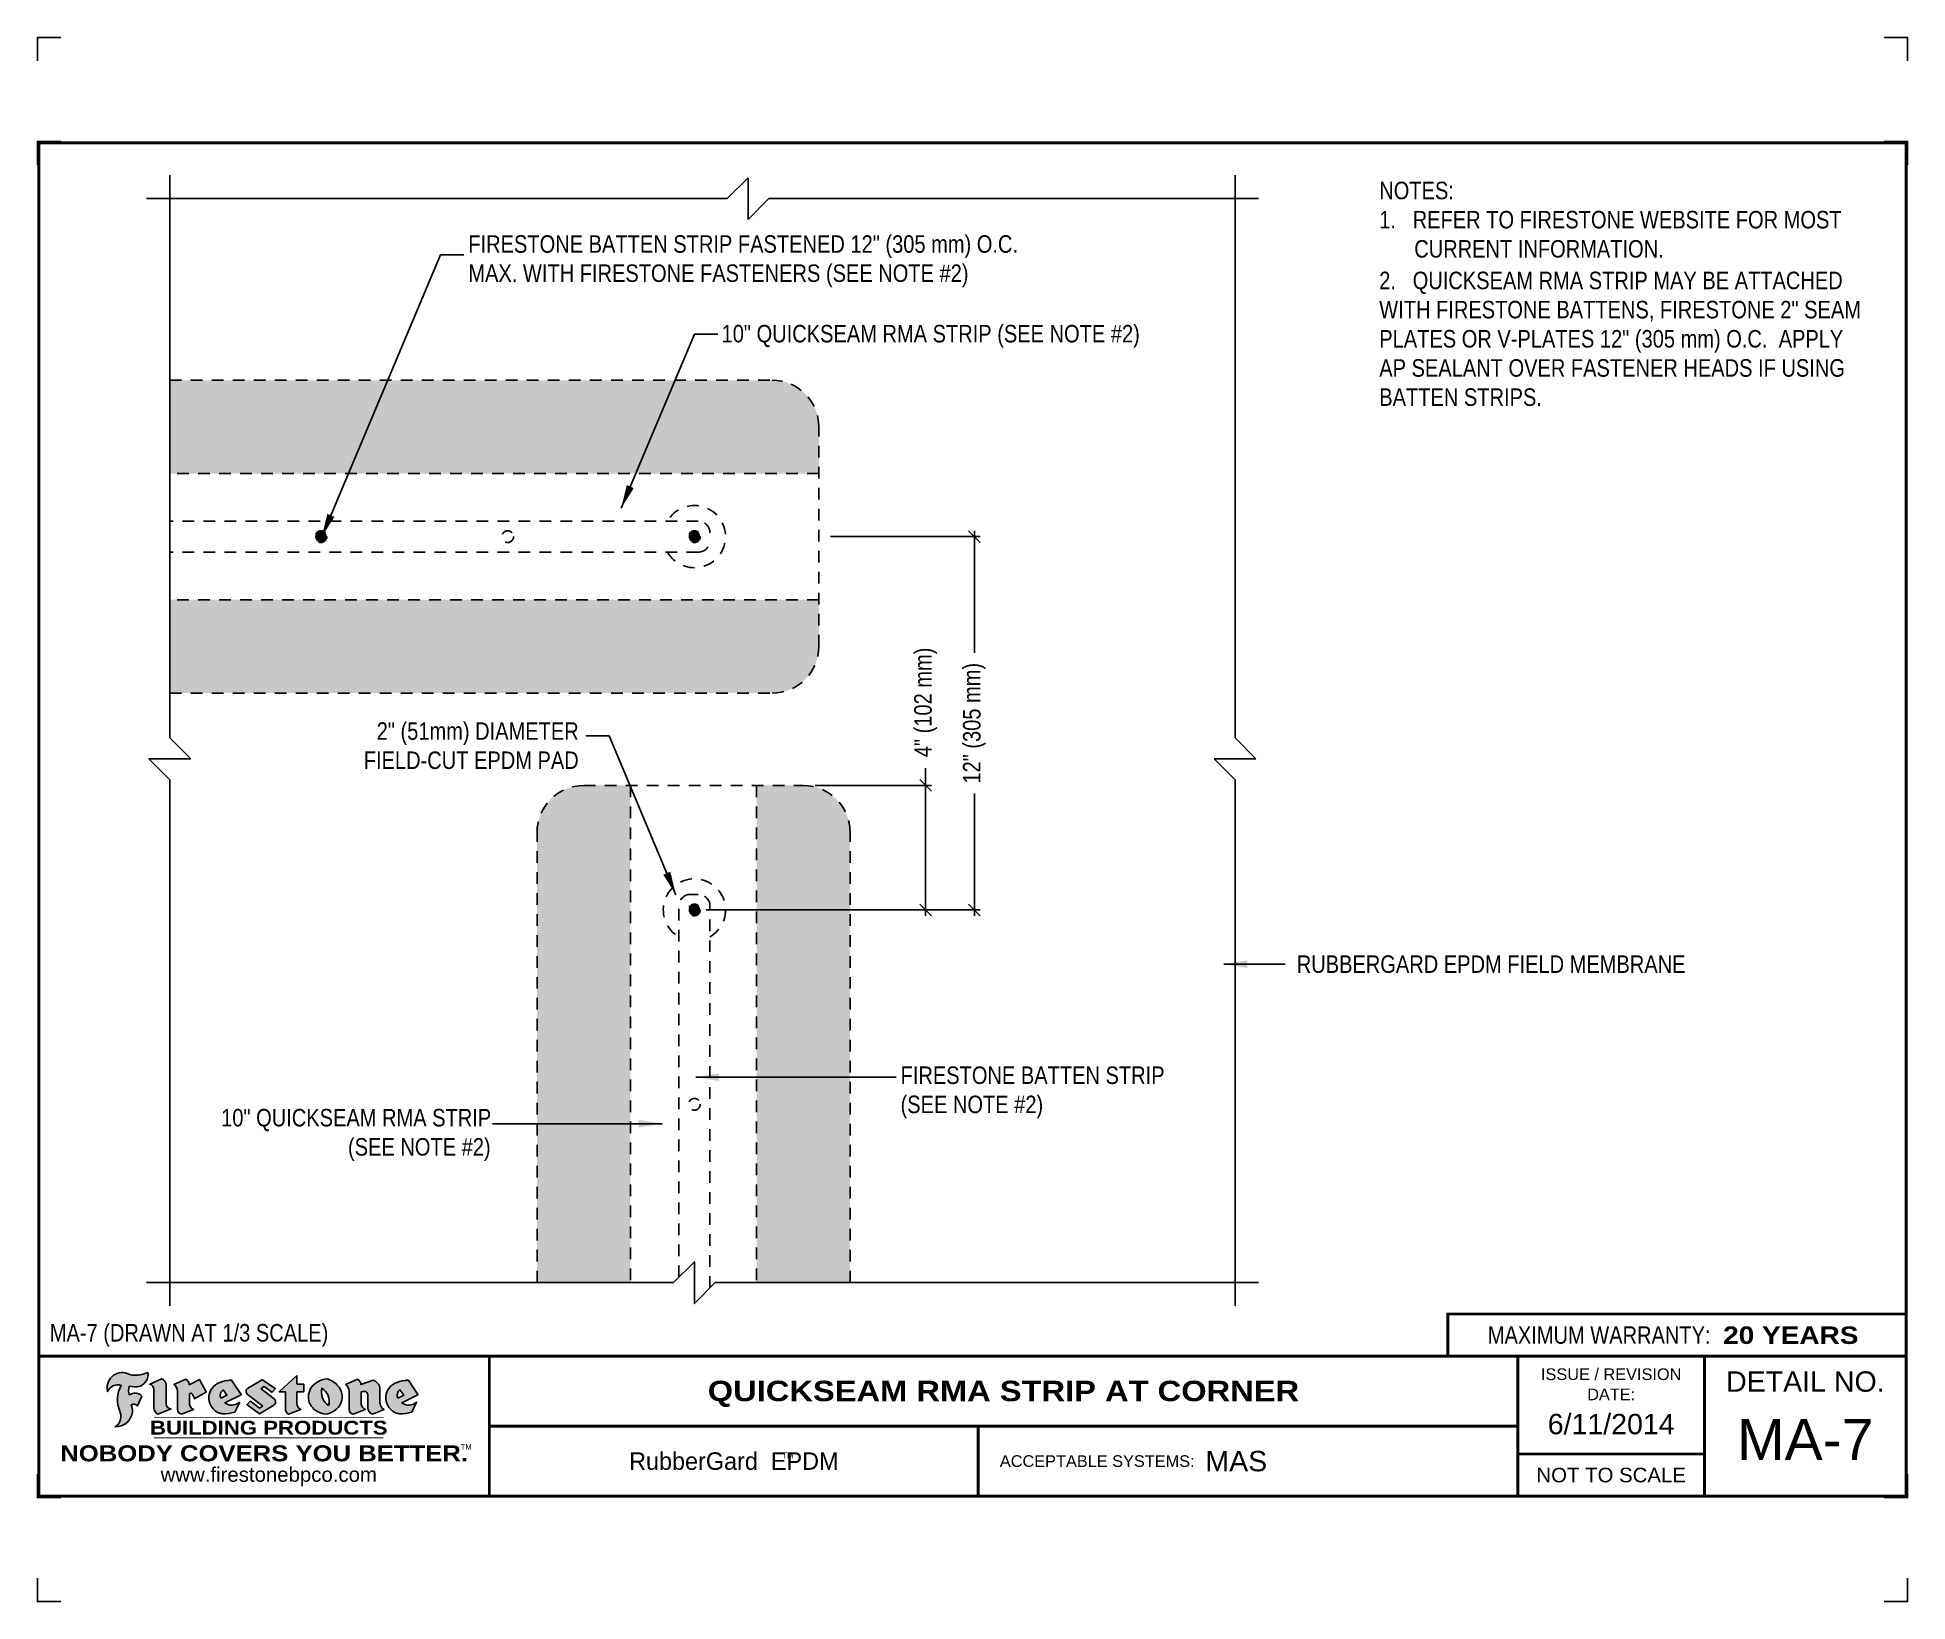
# Model space of a CAD drawing. Header units: inches. Extents: x 277.4 to 297.5, y -246.5 to -229.7.
import ezdxf
from ezdxf.enums import TextEntityAlignment as Align

# ---------------------------------------------------------------- set-up
doc = ezdxf.new("R2010")
doc.units = ezdxf.units.IN
doc.header["$MEASUREMENT"] = 0
doc.linetypes.add('HIDDEN', pattern=[0.375, 0.25, -0.125])
doc.linetypes.add('HIDDEN2', pattern=[0.1875, 0.125, -0.0625])
doc.layers.get('0').update_dxf_attribs({"linetype": 'CONTINUOUS'})
doc.layers.get('DEFPOINTS').update_dxf_attribs({"linetype": 'CONTINUOUS'})
for name, color, linetype in [('FSBP-ACCESSORY-FIRESTONE', 7, 'CONTINUOUS'), ('FSBP-ADHESIVE', 1, 'HIDDEN'), ('FSBP-ANNO-NOTE', 7, 'CONTINUOUS'), ('FSBP-MEMBRANE', 7, 'CONTINUOUS'), ('FSBP-TTLB', 7, 'CONTINUOUS'), ('FSBP-TTLB-BORDER', 7, 'CONTINUOUS'), ('FSBP-TTLB-TEXT', 7, 'CONTINUOUS')]:
    doc.layers.add(name, color=color, linetype=linetype)
doc.styles.add('FSBP_ARIAL', font='arial.ttf')
doc.styles.add('FSBP_ARIAL_BOLD', font='')
doc.styles.add('FSBP_ARIAL_NAR', font='ARIALN.TTF')
doc.styles.add('FSBP_BANKGOTHIC', font='bgothm.ttf')
doc.styles.get('FSBP_ARIAL_BOLD').set_extended_font_data('Arial Black')
doc.dimstyles.new('FSBP-DIM', dxfattribs={"dimtxt": 0.1875, "dimasz": 0.125, "dimexe": 0.0625, "dimexo": 0.125, "dimgap": 0.125, "dimtad": 0, "dimdec": 0, "dimzin": 1, "dimdsep": 46, "dimlunit": 4, "dimtxsty": 'FSBP_ARIAL_NAR', "dimblk": 'OBLIQUE', "dimcen": 0.09375, "dimdle": 0.0625, "dimclrd": 256, "dimclre": 256, "dimclrt": 256, "dimadec": 0, "dimazin": 0, "dimtfac": 1, "dimtdec": 0, "dimtmove": 1, "dimatfit": 3, "dimfxl": 1, "dimtolj": 1, "dimtzin": 0, "dimlwd": -1, "dimlwe": -1, "dimarcsym": 0})
doc.dimstyles.new('FSBP-LEADER', dxfattribs={"dimtxt": 0.1875, "dimasz": 0.25, "dimexe": 0.0625, "dimexo": 0.125, "dimgap": 0.125, "dimtad": 0, "dimtih": 1, "dimtoh": 1, "dimdec": 4, "dimzin": 0, "dimdsep": 46, "dimlunit": 4, "dimtxsty": 'FSBP_ARIAL_NAR', "dimcen": 0.09375, "dimclrd": 256, "dimclre": 256, "dimclrt": 256, "dimadec": 0, "dimazin": 0, "dimtfac": 1, "dimtdec": 4, "dimtofl": 0, "dimtmove": 0, "dimatfit": 3, "dimfxl": 1, "dimtolj": 1, "dimtzin": 0, "dimlwd": -1, "dimlwe": -1, "dimarcsym": 0})
pattern_1 = [(0, (-1.70530256582424e-13, -66.04666666666657), (0.025, 0.05), [0, -0.05])]

# ---------------------------------------------------------------- blocks, each defined once
blk = doc.blocks.new('TTLB-EPDM_1')
at = {"layer": 'FSBP-TTLB-TEXT'}
h = blk.add_hatch(color=1, dxfattribs=at)
edge = h.paths.add_edge_path()
edge.add_arc((1.037309769669573, -0.1982514792917306), 0.1319107607348553, 264.0410451462098, 370.3106169565175)
edge.add_arc((1.027551646585694, 0.1214293576525799), 0.3273056962876235, 270.05058356628535, 295.23459397187514, ccw=False)
edge.add_arc((1.022801957313345, -0.06680179986895154), 0.1391656561713503, 249.3281275763668, 272.0749124149863, ccw=False)
edge.add_line((0.9736743133014443, -0.1970076156048179), (0.9474927838574558, -0.1852745150568325))
edge.add_arc((0.8939498971398288, -0.3394262635682071), 0.1631857907024099, 70.84590087378872, 194.3325259843273)
edge.add_arc((0.8444260109029493, -0.4259936440910768), 0.1179914261095279, 70.96950098067128, 156.9641407594482, ccw=False)
edge.add_arc((1.153141409296894, -0.4684497516079468), 0.3110405457095052, 150.3231137483159, 203.2084295854517)
edge.add_arc((0.7562495500622943, -0.6412608153899899), 0.1218587156617311, 0.8849157075190988, 24.34668939894999, ccw=False)
edge.add_arc((0.7493781665697374, -0.6475258110744375), 0.1289731377238325, -58.36655102076742, 3.6216782311386737, ccw=False)
edge.add_arc((0.8256699029544474, -0.5792158350996106), 0.1783301886510354, 267.2205474105585, 354.1381621173521)
edge.add_arc((0.7903121048625305, -0.6011409294291745), 0.212787892960859, 0.9996158580669322, 21.00503380861244)
edge.add_arc((1.01880712263941, -0.5666691048185161), 0.05136395668415847, 40.82117713173261, 125.52727787225791, ccw=False)
edge.add_line((1.057676976260041, -0.5330924682126437), (1.102776947655911, -0.4308018311949837))
edge.add_arc((1.040858222524664, -0.4699705673995949), 0.07326744446031509, 32.31675181867256, 66.31481236598174)
edge.add_arc((1.032262518825329, -0.5063316993097662), 0.1102246948011782, 69.8179132332389, 125.254734720681)
edge.add_arc((1.127708877207287, -0.368959353531244), 0.1659710644737306, 164.1569669952081, 196.5811013160487, ccw=False)
edge.add_line((0.9680425188342383, -0.3236487780942383), (1.023615334387159, -0.3294494641845773))
h = blk.add_hatch(color=1, dxfattribs=at)
edge = h.paths.add_edge_path()
edge.add_line((1.275239419159561, -0.6223407783464694), (1.415345367376062, -0.5660418822574371))
edge.add_arc((1.421019305783958, -0.5090099247487757), 0.05731350411836949, 181.9717871001989, 264.31851000495806, ccw=False)
edge.add_line((1.363739737527226, -0.5109819325197265), (1.363412352251203, -0.3102363679013962))
edge.add_arc((1.294263659668751, -0.3103491388303989), 0.06914878453844908, 0.0934405599591014, 72.42834396969012)
edge.add_line((1.315139561173908, -0.2444268274366692), (1.186839444240604, -0.3024209471341379))
edge.add_arc((1.175246268095289, -0.3585110609420917), 0.05727567197445628, -0.017399788185912257, 78.322067691347, ccw=False)
edge.add_line((1.232521937428658, -0.3585284546236807), (1.232574268422297, -0.555126496687123))
edge.add_arc((1.305699496415486, -0.5558575689677219), 0.07312888236350451, 179.4272023230205, 245.3845503102953)
h = blk.add_hatch(color=1, dxfattribs=at)
edge = h.paths.add_edge_path()
edge.add_line((1.792026821926584, -0.3839679064720229), (1.722158956877934, -0.2518542302253621))
edge.add_arc((1.720119655279638, -0.2529327078887852), 0.002306916790721817, 27.87197133405656, 117.3766794470751)
edge.add_line((1.719058846382097, -0.250884159729182), (1.610638460368705, -0.3070279753467702))
edge.add_arc((1.547088841662962, -0.3061026658494403), 0.06355635479880145, 359.165808011073, 425.8793658831422)
edge.add_line((1.573061729235633, -0.2480956029480268), (1.446879247402876, -0.3051325108639702))
edge.add_arc((1.407812067100189, -0.370357133046621), 0.07602957263902092, -3.441403975725109, 59.07992244284969, ccw=False)
edge.add_line((1.483704536400296, -0.3749210150788969), (1.483704536400296, -0.5723838140635706))
edge.add_arc((1.54053746518044, -0.568254406115083), 0.05698275005415228, 184.1557352478595, 255.3066498366543)
edge.add_line((1.526084036778343, -0.6233736605654059), (1.657291340682093, -0.570650514527486))
edge.add_arc((1.688298576827198, -0.5021390388423987), 0.0752015358480571, 207.5160880841914, 245.649226723163, ccw=False)
edge.add_arc((1.721050197024907, -0.4914488168456328), 0.1093332836229113, 179.4823365255141, 204.5537900001094, ccw=False)
edge.add_line((1.611721375809452, -0.4904610114968335), (1.611721375809452, -0.4126404716788983))
edge.add_arc((1.628589765097195, -0.414159299036043), 0.01693662875851176, 28.356188110622725, 174.8549701683585, ccw=False)
edge.add_arc((1.627340435522395, -0.4197189881350504), 0.02111886817708033, 22.216893572439517, 40.10213956426492, ccw=False)
edge.add_line((1.646891420738257, -0.4117336534413738), (1.666638796144639, -0.4549750258192233))
edge.add_arc((1.668737246926742, -0.4540167099035481), 0.002306916790685496, 204.545128184284, 299.6323508190091)
edge.add_line((1.669877862091766, -0.4560219186518992), (1.791128135493295, -0.3870515928837648))
edge.add_line((1.791128135493295, -0.3870515928837648), (1.792026821926584, -0.3839679064720229))
h = blk.add_hatch(color=1, dxfattribs=at)
h.paths.add_polyline_path([(2.063388732080512, -0.2583237030618903, 0.02524281661523788), (2.025024361750752, -0.2610532129309178, 0.1213611957758757), (1.901773912052249, -0.3008158885520373, 0.6151668103976068), (1.93274136141747, -0.6099060679591872, 0.05306812109568645), (1.967936229862175, -0.617865745600497, 0.1150932231766138), (2.099126721549737, -0.5994933789882708), (2.151195569562105, -0.4944891916583316, -0.08755405562188731), (2.104230609512001, -0.5187113292177372, -0.265591761123442), (1.992692314386659, -0.5010701623316862), (2.165347897647223, -0.4141184325909109, 0.4518949533370738), (2.166222728871162, -0.4107679608846269)])
h.paths.add_polyline_path([(2.014217313945437, -0.4188965037300676), (1.951113654018855, -0.4515330109460507, -0.3720533890450154), (1.973177450672722, -0.3607130665457561)], flags=16)
h = blk.add_hatch(color=1, dxfattribs=at)
edge = h.paths.add_edge_path()
edge.add_arc((2.260407392426802, -0.3775796671688782), 0.04152450223225729, 123.20805433950699, 232.2027298779723, ccw=False)
edge.add_line((2.237665217914071, -0.3428366421988329), (2.393535971665983, -0.2540943745380986))
edge.add_arc((2.394677353533142, -0.2560991469722482), 0.002306916790741334, 55.64644466176611, 119.65426054492559, ccw=False)
edge.add_line((2.395979141996861, -0.2541946229174954), (2.531809646140459, -0.3470380726374032))
edge.add_arc((2.530468902927946, -0.3489153772789875), 0.002306916790700397, -42.731101238422525, 54.4661353739603, ccw=False)
edge.add_line((2.532163440279987, -0.3504807552658491), (2.498457913851155, -0.3869673252714421))
edge.add_arc((2.496763376499139, -0.3854019472845934), 0.002306916790672934, 233.7527076894875, 317.26889876138785, ccw=False)
edge.add_line((2.495399362263356, -0.38726241234572), (2.413849913492982, -0.3274738082119626))
edge.add_arc((2.412485899257181, -0.3293342732731342), 0.002306916790720064, 53.75270768979358, 124.4135619297835)
edge.add_line((2.41118211687575, -0.3274311136421062), (2.382933981293377, -0.346782838468144))
edge.add_arc((2.38423776367478, -0.3486859980991606), 0.002306916790694898, 124.4135619293799, 231.8459020253626)
edge.add_line((2.382812599816248, -0.3505000469010184), (2.519899969301207, -0.4581994452042721))
edge.add_arc((2.494247019847682, -0.4908523236374461), 0.04152450223225742, -55.21225898295222, 51.84590202520428, ccw=False)
edge.add_line((2.517938320565804, -0.5249552055672808), (2.364434947484597, -0.6179520922513717))
edge.add_arc((2.36323960192349, -0.6159790200102006), 0.002306916790726996, 233.2955624372927, 301.20872157023314, ccw=False)
edge.add_line((2.361860787187538, -0.6178285429225383), (2.231266621301074, -0.5204709167214361))
edge.add_arc((2.232647938930649, -0.5186232623475259), 0.002306916790697672, 135.5134179846393, 233.21798691998708, ccw=False)
edge.add_line((2.231002150870836, -0.5170067083764565), (2.262839375599356, -0.4845937328397696))
edge.add_arc((2.264485163659225, -0.4862102868108537), 0.002306916790748497, 53.0352839999411, 135.513417985369, ccw=False)
edge.add_line((2.265872365996302, -0.4843670465239001), (2.361834678328762, -0.5565872257804898))
edge.add_arc((2.363221880665761, -0.5547439854936304), 0.002306916790627066, 233.0352840000685, 302.2362632414394)
edge.add_line((2.36445241715569, -0.5566953042850713), (2.39428499383348, -0.5378823484768844))
edge.add_arc((2.393054457343549, -0.5359310296853765), 0.002306916790685166, 302.2362632406177, 412.2027298768422)
edge.add_line((2.394468296066179, -0.5341081404551886), (2.234958295420142, -0.4103916733127022))
h = blk.add_hatch(color=1, dxfattribs=at)
edge = h.paths.add_edge_path()
edge.add_line((2.763460561272041, -0.2072496393923444), (2.763460561272041, -0.2969520779963801))
edge.add_arc((2.765767478062699, -0.2969520779963943), 0.00230691679065842, 179.9999999996471, 269.9999999996471)
edge.add_line((2.765767478062685, -0.2992589947870528), (2.835417693520355, -0.2992589947870528))
edge.add_arc((2.835417693520355, -0.3015659115777538), 0.002306916790701052, 0, 90, ccw=False)
edge.add_line((2.837724610311056, -0.3015659115777538), (2.837724610311056, -0.3790761307453892))
edge.add_arc((2.83541769352037, -0.3790761307453749), 0.002306916790686842, 269.99999999964706, 359.99999999964706, ccw=False)
edge.add_line((2.835417693520355, -0.3813830475360618), (2.765767478062685, -0.3813830475360618))
edge.add_arc((2.765767478062699, -0.3836899643267202), 0.00230691679065842, 90.00000000035294, 180.0000000003529)
edge.add_line((2.763460561272041, -0.3836899643267344), (2.763460561272041, -0.5033995910642801))
edge.add_arc((2.836735953378943, -0.5071368822038516), 0.07337063740681413, 177.0802527808789, 245.3249543133826)
edge.add_line((2.806105814540615, -0.5738080530967267), (2.674529557384915, -0.6226036013049594))
edge.add_arc((2.708610405062069, -0.564298408791804), 0.06753517344606039, 177.0345319916277, 239.6926428024901, ccw=False)
edge.add_line((2.641165668230087, -0.560804539009709), (2.641165668230087, -0.3836899643267344))
edge.add_arc((2.638858751439429, -0.3836899643267202), 0.00230691679065842, 359.9999999996471, 449.999999999647)
edge.add_line((2.638858751439443, -0.3813830475360618), (2.572857950769389, -0.3813830475360618))
edge.add_line((2.572857950769389, -0.3813830475360618), (2.763460561272041, -0.2072496393923444))
h = blk.add_hatch(color=1, dxfattribs=at)
edge = h.paths.add_edge_path(flags=16)
edge.add_arc((2.940363509127394, -0.4847985213681437), 0.1684614578629418, 344.5558804047865, 417.0140046669545)
edge.add_arc((3.194458079644619, -0.3883534532477785), 0.1684614578629414, 164.5558804047864, 237.0140046669546)
edge = h.paths.add_edge_path()
edge.add_arc((3.069375116502199, -0.4399344555144872), 0.1828726885096673, 136.0914512150047, 191.213418978326)
edge.add_arc((3.064939550433406, -0.4318234379590333), 0.1803148804748503, 194.0167254156723, 240.6663730831859)
edge.add_arc((3.098047041778981, -0.3845058757092554), 0.2378525180183701, 239.2975390661776, 264.2889872773176)
edge.add_arc((3.04884478212623, -0.4190232383793012), 0.203760689247156, 277.1986764832036, 326.503572961274)
edge.add_arc((3.077739326803546, -0.4341046616465112), 0.171374865791709, 325.3768876809902, 406.3828327799087)
edge.add_arc((3.011839488065919, -0.4896144380417797), 0.2571945645850002, 44.28462553519766, 73.82901434867304)
edge.add_arc((3.117152499586992, -0.4983433120546693), 0.2579560664039132, 97.50292863483666, 134.1039137579027)
h = blk.add_hatch(color=1, dxfattribs=at)
edge = h.paths.add_edge_path()
edge.add_line((3.322690228557462, -0.5721896537377091), (3.322690228557462, -0.3749210150788969))
edge.add_arc((3.246797759257384, -0.3703571330465745), 0.076029572638996, 356.5585960242387, 419.0799224428129)
edge.add_line((3.285864939560099, -0.3051325108639702), (3.412047421392799, -0.2480956029480268))
edge.add_arc((3.386074533820159, -0.3061026658494941), 0.06355635479883807, 0.3962622833877276, 65.87936588318718, ccw=False)
edge.add_line((3.449629368605429, -0.3056631084210863), (3.580526418688805, -0.2593848434574539))
edge.add_arc((3.555744121700958, -0.3530904070730321), 0.09692726601172152, 2.366977007666776, 75.18615851992018, ccw=False)
edge.add_line((3.652588689330287, -0.3490873311063041), (3.652588689330287, -0.4883770011386872))
edge.add_arc((3.761877549389556, -0.4914934052703811), 0.1093332836229047, 178.3666365323574, 204.5537900000422)
edge.add_arc((3.729125929191727, -0.5021836272670953), 0.07520153584796169, 207.5160880841711, 245.2240541443093)
edge.add_line((3.697611150971852, -0.5704631245385627), (3.572585913552643, -0.6207021253773775))
edge.add_arc((3.59534718600759, -0.5526356419907701), 0.07177131519198746, 180.3328587115751, 251.51018566665869, ccw=False)
edge.add_line((3.523577081955409, -0.5530525936986663), (3.523577081955409, -0.4153032515383615))
edge.add_arc((3.486319529276879, -0.4148773504126441), 0.0372599868942854, 359.3450650296066, 449.0500281941028)
edge.add_arc((3.482769874121713, -0.4419622099033496), 0.06447454900600783, 86.29402372314017, 119.8211331593848)
edge.add_line((3.450707067966732, -0.3860252459975726), (3.450707067966732, -0.4904610114968335))
edge.add_arc((3.560035889182251, -0.491448816845647), 0.1093332836229751, 179.4823365255069, 204.5537900001023)
edge.add_arc((3.527284268984408, -0.5021390388424952), 0.07520153584796385, 207.5160880841699, 245.6492267231416)
edge.add_line((3.496277032839316, -0.570650514527486), (3.365069728935509, -0.6233736605654059))
edge.add_arc((3.37950248606194, -0.5682868177318081), 0.05694615642555727, 183.9298782390169, 255.318496325343, ccw=False)
h = blk.add_hatch(color=1, dxfattribs=at)
h.paths.add_polyline_path([(3.957695472291277, -0.2583237030618903, 0.02524281661523822), (3.919331101961575, -0.2610532129309178, 0.1085638477195505), (3.807890832595604, -0.2939221658134414, 0.6425897848490651), (3.827048101628293, -0.6099060679591872, 0.05306812109569052), (3.862242970072884, -0.617865745600497, 0.1150932231766133), (3.993433461760503, -0.5994933789882708), (4.045502309772871, -0.4944891916583316, -0.08755405562189084), (3.998537349722767, -0.5187113292177372, -0.2655917611234366), (3.886999054597368, -0.5010701623316862), (4.059654637857989, -0.4141184325909109, 0.4518949533370731), (4.060529469081928, -0.4107679608846269)])
h.paths.add_polyline_path([(3.90852405415626, -0.4188965037300676), (3.845420394229677, -0.4515330109460507, -0.3720533890450147), (3.867484190883488, -0.3607130665457561)], flags=16)
at = {"layer": 'DEFPOINTS', "linetype": 'Continuous', "ltscale": 1.75}
for points in [[(-0.015625, 13.88083333333333), (-0.015625, 14.13083333333333), (0.234375, 14.13083333333333)], [(20.01562500000003, 13.88083333333333), (20.01562500000003, 14.13083333333333), (19.76562500000003, 14.13083333333333)], [(-0.015625, -2.380833333333342), (-0.015625, -2.630833333333342), (0.234375, -2.630833333333342)], [(20.01562500000003, -2.380833333333342), (20.01562500000003, -2.630833333333342), (19.76562500000003, -2.630833333333342)]]:
    blk.add_lwpolyline(points, dxfattribs=at)
at = {"layer": 'DEFPOINTS', "color": 1}
for points in [[(0.234375, 13.015625), (-0.015625, 13.015625), (-0.015625, 12.765625)], [(20.015625, 12.765625), (20.015625, 13.015625), (19.765625, 13.015625)], [(0.234375, -1.515625), (-0.015625, -1.515625), (-0.015625, -1.265625)], [(20.015625, -1.265625), (20.015625, -1.515625), (19.765625, -1.515625)]]:
    blk.add_lwpolyline(points, dxfattribs=at)
at = {"layer": 'FSBP-TTLB', "const_width": 0.03125}
blk.add_lwpolyline([(15.09028770518938, 0), (20, 0), (20, 0.4512598240669945), (15.09028770518938, 0.4512598240669945)], close=True, dxfattribs=at)
for points in [[(0, 0), (0, -1.5), (20, -1.5), (20, 0), (0, 0)], [(4.825208527206769, 0), (4.825208527206769, -0.75)], [(15.84028770518938, 0), (15.84028770518938, -1.5)], [(17.84110496735593, 0), (17.84110496735593, -1.5)], [(20, 0), (20, -1.5)], [(4.825208527206769, -0.75), (15.84028770518938, -0.75)], [(4.825208527206769, -0.75), (4.825208527206769, -1.5)], [(15.84028770518938, -1.048740175933006), (17.84110496735593, -1.048740175933006)]]:
    blk.add_lwpolyline(points, dxfattribs=at)
at = {"layer": 'FSBP-TTLB-BORDER', "const_width": 0.03125}
blk.add_lwpolyline([(20, 0), (20, 13), (0, 13), (0, 0)], dxfattribs=at)
at = {"layer": 'FSBP-TTLB-TEXT', "color": 1}
blk.add_line((0.7358432058323388, -0.379822754145593), (0.7358432058323388, -0.379822754145593), dxfattribs=at)
for points in [[(1.023615323725323, -0.3294494630716969, 0.5000510906601082), (1.167090420776901, -0.1746414942047778, -0.1103304102359608), (1.027840608309816, -0.2058762110801382, -0.09957876667165425), (0.9736743133014443, -0.1970076156048179), (0.9474927838574558, -0.1852745150568325, 0.5978159689075124), (0.7358432058323388, -0.379822754145593, -0.3938834584182213), (0.8828996422548698, -0.3144510229727047, 0.2349406564350952), (0.86727108227484, -0.5910237178633082, -0.1027304183841549), (0.8780937320133262, -0.6393788197974146, -0.2772692352614086), (0.8170223912655956, -0.7573362346216896, 0.3985429150902959), (1.003067614090241, -0.5974286950643517, 0.0875124847930418), (0.9889600163401155, -0.5248671157293501, -0.3874031597924062), (1.057676976260041, -0.5330924682126437), (1.102776947655911, -0.4308018311949837, 0.1494423498871741), (1.07029056398062, -0.4028746979725923, 0.2467195073738216), (0.9686394281704906, -0.4163228904100862, -0.1424285161541127), (0.9680425188342383, -0.3236487780942383), (1.023615334387159, -0.3294494641845773)], [(2.166222728871162, -0.4107679608846269), (2.063388732080512, -0.2583237030618903, 0.02524281661523788), (2.025024361750752, -0.2610532129309178, 0.1085638477195265), (1.913584092384895, -0.2939221658134414, 0.6425897848491228), (1.93274136141747, -0.6099060679591872, 0.05306812109568648), (1.967936229862175, -0.617865745600497, 0.1150932231766137), (2.099126721549737, -0.5994933789882708), (2.151195569562105, -0.4944891916583316, -0.0875540556218873), (2.104230609512001, -0.5187113292177372, -0.2655917611234418), (1.992692314386659, -0.5010701623316862), (2.165347897647223, -0.4141184325909109)], [(2.763460561272041, -0.2072496393923444), (2.763460561272041, -0.2969520779963801, 0.4142135623730958), (2.765767478062685, -0.2992589947870528), (2.835417693520355, -0.2992589947870528, -0.414213562373095), (2.837724610311056, -0.3015659115777538), (2.837724610311056, -0.3790761307453892, -0.4142135623730938), (2.835417693520355, -0.3813830475360618), (2.765767478062685, -0.3813830475360618, 0.4142135623730958), (2.763460561272041, -0.3836899643267344), (2.763460561272041, -0.5033995910642801, 0.3068985753588853), (2.806105814540615, -0.5738080530967267), (2.674529557384915, -0.6226036013049594, -0.2804194150632976), (2.641165668230087, -0.560804539009709), (2.641165668230087, -0.3836899643267344, 0.414213562373095), (2.638858751439443, -0.3813830475360618), (2.572857950769389, -0.3813830475360618), (2.763460561272041, -0.2072496393923444)], [(4.060529469081928, -0.4107679608846269), (3.957695472291277, -0.2583237030618903, 0.02524281661523788), (3.919331101961575, -0.2610532129309178, 0.1085638477195265), (3.807890832595604, -0.2939221658134414, 0.6425897848491228), (3.827048101628293, -0.6099060679591872, 0.05306812109568648), (3.862242970072884, -0.617865745600497, 0.1150932231766137), (3.993433461760503, -0.5994933789882708), (4.045502309772871, -0.4944891916583316, -0.0875540556218873), (3.998537349722767, -0.5187113292177372, -0.2655917611234418), (3.886999054597368, -0.5010701623316862), (4.059654637857989, -0.4141184325909109)], [(4.059654637857989, -0.4141184325909109, 0.4518949533370731), (4.060529469081928, -0.4107679608846269, 0.4518949533370731)]]:
    blk.add_lwpolyline(points, format="xyb", dxfattribs=at)
for points in [[(1.275239419159561, -0.6223407783464694), (1.415345367376062, -0.5660418822574371, -0.3756100036733062), (1.363739737527226, -0.5109819325197265), (1.363412352251203, -0.3102363679013962, 0.3265360292958048), (1.315139561173908, -0.2444268274366692), (1.186839444240604, -0.3024209471341379, -0.3557863980845349), (1.232521937428658, -0.3585284546236807), (1.232574268422297, -0.555126496687123, 0.2960110723418457)], [(1.792026821926584, -0.3839679064720229), (1.722158956877934, -0.2518542302253621, 0.4116839150163434), (1.719058846382097, -0.250884159729182), (1.610638460368705, -0.3070279753467702, 0.2996033003794034), (1.573061729235633, -0.2480956029480268), (1.446879247402876, -0.3051325108639702, -0.2797757560995365), (1.483704536400296, -0.3749210150788969), (1.483704536400296, -0.5723838140635706, 0.320828638474519), (1.526084036778343, -0.6233736605654059), (1.657291340682093, -0.570650514527486, -0.1679398621276611), (1.621603752698661, -0.5368819723450571, -0.1098333365370753), (1.611721375809452, -0.4904610114968335), (1.611721375809452, -0.4126404716788983, -0.743334502655012), (1.64349420176768, -0.4061152228778298, -0.07819791644735608), (1.646891420738257, -0.4117336534413738), (1.666638796144639, -0.4549750258192233, 0.4404648714563479), (1.669877862091766, -0.4560219186518992), (1.791128135493295, -0.3870515928837648)], [(1.951113654018855, -0.4515330109460507), (2.014217313945437, -0.4188965037300676), (1.973177450672722, -0.3607130665457561, 0.3720533890450154)], [(2.234958295420142, -0.4103916733127022, -0.5150044486718882), (2.237665217914071, -0.3428366421988329), (2.393535971665983, -0.2540943745380986, -0.2867822934100265), (2.395979141996861, -0.2541946229174954), (2.531809646140459, -0.3470380726374032, -0.4515027974650387), (2.532163440279987, -0.3504807552658491), (2.498457913851155, -0.3869673252714421, -0.3814439164929681), (2.495399362263356, -0.38726241234572), (2.413849913492982, -0.3274738082119626, 0.3184718635035665), (2.41118211687575, -0.3274311136421062), (2.382933981293377, -0.346782838468144, 0.5064094529656681), (2.382812599816248, -0.3505000469010184), (2.519899969301207, -0.4581994452042721, -0.5043597839115849), (2.517938320565804, -0.5249552055672808), (2.364434947484597, -0.6179520922513717, -0.3053163970316367), (2.361860787187538, -0.6178285429225383), (2.231266621301074, -0.5204709167214361, -0.4541703869768119), (2.231002150870836, -0.5170067083764565), (2.262839375599356, -0.4845937328397696, -0.3762644290664977), (2.265872365996302, -0.4843670465239001), (2.361834678328762, -0.5565872257804898, 0.3114700032088108), (2.36445241715569, -0.5566953042850713), (2.39428499383348, -0.5378823484768844, 0.520381097387146), (2.394468296066179, -0.5341081404551886)], [(2.937624918725987, -0.3131105398334029, 0.2452625673097023), (2.889993533867141, -0.4754966266250307, 0.2064059665179019), (2.976604338974084, -0.5890186876871866, 0.1094800500670344), (3.074378098474654, -0.6211778035979165, 0.2185147641853038), (3.218764944843201, -0.5314757029352819, 0.3689489483072479), (3.195959963110113, -0.3100352223135445, 0.1296305888694145), (3.0834694040758, -0.242595816912754, 0.1610736375384317)], [(3.10274193015772, -0.5296595419651595, 0.3271311138286319), (3.032079658614293, -0.3434924326507627, 0.3271311138286322)], [(3.322690228557462, -0.5721896537377091), (3.322690228557462, -0.3749210150788969, 0.2797757560995341), (3.285864939560099, -0.3051325108639702), (3.412047421392799, -0.2480956029480268, -0.2937618496109166), (3.449629368605429, -0.3056631084210863), (3.580526418688805, -0.2593848434574539, -0.3288760160581939), (3.652588689330287, -0.3490873311063041), (3.652588689330287, -0.4883770011386872, 0.114762897203527), (3.662431105063263, -0.536926560769686, 0.166032965990522), (3.697611150971852, -0.5704631245385627), (3.572585913552643, -0.6207021253773775, -0.3209557512194564), (3.523577081955409, -0.5530525936986663), (3.523577081955409, -0.4153032515383615, 0.4127061514896111), (3.48693727661589, -0.3776224848030694, 0.1473421876160361), (3.450707067966732, -0.3860252459975726), (3.450707067966732, -0.4904610114968335, 0.1098333365370753), (3.460589444855941, -0.5368819723450855, 0.1679398621276611), (3.496277032839316, -0.570650514527486), (3.365069728935509, -0.6233736605654059, -0.3219729545308964), (3.322690228557462, -0.5721896537377091, 29.1476284739)], [(3.845420394229677, -0.4515330109460507), (3.90852405415626, -0.4188965037300676), (3.867484190883488, -0.3607130665457561, 0.3720533890450154)]]:
    blk.add_lwpolyline(points, format="xyb", close=True, dxfattribs=at)
at = {"layer": 'FSBP-TTLB-TEXT'}
for points, const_width in [([(1.233926579809207, -0.6584455781731435), (3.691229482685259, -0.6584455781731577)], 0.0078125), ([(10.06152282927678, -0.75), (10.06152282927678, -1.5)], 0.03125), ([(1.233926579809207, -0.8761560960495984), (3.691229482685259, -0.8761560960495842)], 0.0078125)]:
    blk.add_lwpolyline(points, dxfattribs=dict(at, const_width=const_width))
at = {"layer": 'FSBP-TTLB-TEXT', "color": 1}
for centre, start, end in [((1.789987520328282, -0.3850463841354355), 299.6323508193319, 27.87197133380463), ((2.164310260790558, -0.412058050385383), 296.7304547840455, 34.00233684987403)]:
    blk.add_arc(centre, 0.00230691679068068, start, end, dxfattribs=at)
at = {"layer": 'FSBP-TTLB-TEXT', "style": 'FSBP_ARIAL_NAR'}
blk.add_text('MAXIMUM WARRANTY:', height=0.1875, dxfattribs=at).set_placement((17.90516569312837, 0.2256299120335257), align=Align.MIDDLE_RIGHT)
at = {"layer": 'FSBP-TTLB-TEXT'}
for s, height, style, p in [('ISSUE / REVISION', 0.125, 'FSBP_ARIAL', (16.84069633627263, -0.1938496373466023)), ('DETAIL NO.', 0.21875, 'FSBP_ARIAL', (18.92055248367797, -0.2724398367368792)), ('DATE:', 0.125, 'FSBP_ARIAL', (16.84069633627263, -0.409973105348854)), ('www.firestonebpco.com', 0.15625, 'FSBP_ARIAL', (2.462578031247233, -1.268657306740124)), ('RubberGard  EPDM', 0.1875, 'FSBP_BANKGOTHIC', (7.443365678241776, -1.125)), ('TM', 0.0625, 'FSBP_BANKGOTHIC', (8.023397742165457, -1.062518816683806)), ('NOT TO SCALE', 0.15625, 'FSBP_ARIAL', (16.84069633627263, -1.274370087966503))]:
    blk.add_text(s, height=height, dxfattribs=dict(at, style=style)).set_placement(p, align=Align.MIDDLE_CENTER)
at = {"layer": 'FSBP-TTLB-TEXT', "lineweight": 18, "style": 'FSBP_ARIAL_BOLD'}
blk.add_text('BUILDING PRODUCTS', height=0.1484375, dxfattribs=at).set_placement((2.462578031247233, -0.7673008371113639), align=Align.MIDDLE_CENTER)
at = {"layer": 'FSBP-TTLB-TEXT', "color": 1}
for s, height, style, p in [('NOBODY COVERS YOU BETTER.', 0.171875, 'FSBP_ARIAL_BOLD', (2.412604263603384, -1.041650450587369)), ('TM', 0.0625, 'FSBP_BANKGOTHIC', (4.576671173373001, -0.9725745042934193))]:
    blk.add_text(s, height=height, dxfattribs=dict(at, style=style)).set_placement(p, align=Align.MIDDLE_CENTER)
at = {"layer": 'FSBP-TTLB-TEXT', "style": 'FSBP_ARIAL'}
blk.add_text('ACCEPTABLE SYSTEMS:', height=0.125, dxfattribs=at).set_placement((10.29281281591562, -1.125), align=Align.MIDDLE_LEFT)
at = {"layer": 'FSBP-TTLB-TEXT'}
for tag, height, style, p in [('MAXIMUM_WARRANTY', 0.1875, 'FSBP_ARIAL_BOLD', (18.03987100774941, 0.2240244307510579)), ('ACCPT_SYSTEMS', 0.21875, 'FSBP_ARIAL', (12.49438170418193, -1.125))]:
    blk.add_attdef(tag, text='', height=height, dxfattribs=dict(at, style=style)).set_placement(p, align=Align.MIDDLE_LEFT)
for tag, height, style, p in [('DETAIL_DESCP_LINE_1', 0.21875, 'FSBP_ARIAL_BOLD', (10.33118450231211, -0.3736318192489421)), ('ISSUE_REV_DATE', 0.21875, 'FSBP_ARIAL', (16.84069633627263, -0.7282559425942452)), ('DETAIL_NUMBER', 0.4375, 'FSBP_ARIAL', (18.91941590748775, -0.8931630692489421))]:
    blk.add_attdef(tag, text='', height=height, dxfattribs=dict(at, style=style)).set_placement(p, align=Align.MIDDLE_CENTER)
blk = doc.blocks.new('_OBLIQUE')
at = {"color": 0, "linetype": 'ByBlock'}
blk.add_line((-0.5, -0.5), (0.5, 0.5), dxfattribs=at)
blk = doc.blocks.new('*D6')
at = {"layer": 'DEFPOINTS', "color": 0, "transparency": 16777216}
for p in [(285.81742315713, -235.0628314544928), (287.4828007611774, -235.0628314544928), (284.4840898237966, -239.0628314544929)]:
    blk.add_point(p, dxfattribs=at)
at = {"layer": 'FSBP-ANNO-NOTE', "transparency": 16777216}
for p, q in [((285.94242315713, -235.0628314544928), (287.5453007611774, -235.0628314544928)), ((287.4828007611774, -235.0003314544928), (287.4828007611774, -236.3089518501273)), ((287.4828007611774, -239.1253314544929), (287.4828007611774, -237.8167110588585)), ((284.6090898237966, -239.0628314544929), (287.5453007611774, -239.0628314544929))]:
    blk.add_line(p, q, dxfattribs=at)
at = {"layer": 'FSBP-ANNO-NOTE', "transparency": 16777216, "xscale": 0.125, "yscale": 0.125, "zscale": 0.125}
for p, rotation in [((287.4828007611774, -235.0628314544928), 90), ((287.4828007611774, -239.0628314544929), 270)]:
    blk.add_blockref('_OBLIQUE', p, dxfattribs=dict(at, rotation=rotation))
at = {"layer": 'FSBP-ANNO-NOTE', "transparency": 16777216, "insert": (287.4828007611774, -237.0628314544929), "char_height": 0.1875, "attachment_point": 5, "rotation": 90, "style": 'FSBP_ARIAL_NAR'}
blk.add_mtext('\\A1;12" (305 mm)', dxfattribs=at)
blk = doc.blocks.new('*D7')
at = {"layer": 'DEFPOINTS', "color": 0, "transparency": 16777216}
for p in [(285.6507564904634, -237.7294981211596), (286.9603563164206, -237.7294981211596), (284.4840898237966, -239.0628314544929)]:
    blk.add_point(p, dxfattribs=at)
at = {"layer": 'FSBP-ANNO-NOTE', "transparency": 16777216}
for p, q in [((286.9603563164206, -237.5438036227558), (286.9603563164206, -237.7294981211596)), ((285.7757564904634, -237.7294981211596), (287.0228563164206, -237.7294981211596)), ((286.9603563164206, -239.1253314544929), (286.9603563164206, -237.6669981211596)), ((284.6090898237966, -239.0628314544929), (287.0228563164206, -239.0628314544929))]:
    blk.add_line(p, q, dxfattribs=at)
at = {"layer": 'FSBP-ANNO-NOTE', "transparency": 16777216, "xscale": 0.125, "yscale": 0.125, "zscale": 0.125}
for p, rotation in [((286.9603563164206, -237.7294981211596), 90), ((286.9603563164206, -239.0628314544929), 270)]:
    blk.add_blockref('_OBLIQUE', p, dxfattribs=dict(at, rotation=rotation))
at = {"layer": 'FSBP-ANNO-NOTE', "transparency": 16777216, "insert": (286.9603563164206, -236.8393569992906), "char_height": 0.1875, "attachment_point": 5, "rotation": 90, "style": 'FSBP_ARIAL_NAR'}
blk.add_mtext('\\A1;4" (102 mm)', dxfattribs=at)

msp = doc.modelspace()

# ---------------------------------------------------------------- hatches: boundary and pattern name
at = {"layer": 'FSBP-ADHESIVE'}
h = msp.add_hatch(dxfattribs=at)
h.set_pattern_fill('DOTS,_I', color=256, scale=0.8, style=2)
h.set_pattern_definition(pattern_1)
h.paths.add_polyline_path([(285.81742315713, -233.8868549313437, 0.4142135623730951), (285.31742315713, -233.3868549313437), (278.8657723086545, -233.3868549313437), (278.8657723086545, -234.3868549313437), (285.81742315713, -234.3868549313437)])
h.paths.add_polyline_path([(285.81742315713, -235.7388079776419), (278.8657723086545, -235.7388079776419), (278.8657723086546, -236.738807977642), (285.31742315713, -236.738807977642, 0.4142135623730919), (285.81742315713, -236.238807977642)])
h = msp.add_hatch(dxfattribs=at)
h.set_pattern_fill('DOTS,_I', color=256, scale=0.8, style=2)
h.set_pattern_definition(pattern_1)
h.paths.add_polyline_path([(282.7988034441651, -243.0567509374169), (283.7988034441653, -243.0567509374169), (283.7988034441651, -237.7294981211595), (283.2988034441651, -237.7294981211595, 0.4142135623730757), (282.7988034441652, -238.2294981211595)])
h.paths.add_polyline_path([(286.1507564904634, -238.2294981211596, 0.4142135623730916), (285.6507564904634, -237.7294981211596), (285.1507564904633, -237.7294981211595), (285.1507564904633, -243.0567509374169), (286.1507564904634, -243.0567509374169)])

# ---------------------------------------------------------------- linework, layer by layer
at = {"layer": 'FSBP-ACCESSORY-FIRESTONE', "linetype": 'HIDDEN2'}
for p, q in [((284.5257564904632, -234.8961647878263), (278.8657723086545, -234.8961647878263)), ((284.5257564904632, -235.2294981211596), (278.8657723086545, -235.2294981211596)), ((284.5257564904631, -238.8961647878261), (284.4424231571297, -238.8961647878261)), ((284.3174231571298, -242.9996560004573), (284.3174231571298, -239.0211647878261)), ((284.6507564904631, -243.1138458743766), (284.6507564904631, -239.0211647878261))]:
    msp.add_line(p, q, dxfattribs=at)
at = {"layer": 'FSBP-ACCESSORY-FIRESTONE', "const_width": 0.0625}
for points in [[(280.5153398237966, -235.0628314544929, -1), (280.4528398237966, -235.0628314544929, -1)], [(284.4528398237966, -235.0628314544929, 1), (284.5153398237966, -235.0628314544929, 1)], [(284.4528398237966, -239.0628314544929, 1), (284.5153398237966, -239.0628314544929, 1)]]:
    msp.add_lwpolyline(points, format="xyb", close=True, dxfattribs=at)
at = {"layer": 'FSBP-ACCESSORY-FIRESTONE', "linetype": 'HIDDEN2'}
for centre in [(280.4840898237966, -235.0628314544929), (282.4840898237966, -235.0628314544929), (284.4840898237966, -235.0628314544929), (284.4840898237966, -239.0628314544929), (284.4840898237967, -241.1461647878262)]:
    msp.add_circle(centre, 0.0625, dxfattribs=at)
for centre, start, end in [((284.5257564904632, -235.0211647878263), 359.9999999999902, 90), ((284.5257564904632, -235.1044981211596), 270, 359.9999999999844), ((284.4424231571298, -239.0211647878261), 90.00000000001562, 180), ((284.5257564904631, -239.0211647878261), 1.170444122778574e-12, 90)]:
    msp.add_arc(centre, 0.125, start, end, dxfattribs=at)
at = {"layer": 'FSBP-MEMBRANE'}
for p, q in [((278.8657723086545, -231.1905993382081), (278.8657723086546, -237.2197368301354)), ((285.0583195552334, -231.2168377345818), (284.8345579516071, -231.4405993382081)), ((285.0583195552334, -231.6643609418344), (285.0583195552334, -231.2168377345818)), ((290.2743043018123, -237.2197368301352), (290.2743043018123, -231.1905993382081)), ((278.6157723086545, -231.4405993382081), (284.8345579516071, -231.4405993382081)), ((285.0583195552334, -231.6643609418344), (285.2820811588596, -231.4405993382081)), ((285.2820811588596, -231.4405993382081), (290.5243043018123, -231.4405993382081)), ((279.0895339122808, -237.4434984337615), (278.8657723086544, -237.2197368301353)), ((290.4980659054386, -237.4434984337615), (290.2743043018124, -237.2197368301353)), ((279.0895339122808, -237.4434984337615), (278.6420107050282, -237.4434984337616)), ((278.6420107050282, -237.4434984337616), (278.8657723086545, -237.6672600373878)), ((290.4980659054386, -237.4434984337615), (290.0505426981861, -237.4434984337616)), ((290.0505426981861, -237.4434984337616), (290.2743043018124, -237.6672600373878)), ((278.8657723086545, -237.6672600373878), (278.8657723086546, -243.3067509374169)), ((290.2743043018123, -243.3067509374169), (290.2743043018123, -237.6672600373877))]:
    msp.add_line(p, q, dxfattribs=at)
at = {"layer": 'FSBP-MEMBRANE', "linetype": 'HIDDEN2'}
for p, q in [((278.8657723086545, -233.3868549313437), (285.31742315713, -233.3868549313437)), ((285.81742315713, -236.238807977642), (285.81742315713, -233.8868549313437)), ((285.8174231571302, -234.3868549313437), (278.8657723086545, -234.3868549313437)), ((285.81742315713, -235.7388079776419), (278.8657723086545, -235.7388079776419)), ((278.8657723086546, -236.738807977642), (285.31742315713, -236.738807977642)), ((283.2988034441652, -237.7294981211595), (285.6507564904634, -237.7294981211596)), ((283.7988034441652, -237.7294981211595), (283.7988034441653, -243.0567509374169)), ((285.1507564904633, -237.7294981211596), (285.1507564904633, -243.0567509374169)), ((282.7988034441651, -243.0567509374169), (282.7988034441652, -238.2294981211595)), ((286.1507564904633, -243.0567509374169), (286.1507564904634, -238.2294981211596))]:
    msp.add_line(p, q, dxfattribs=at)
at = {"layer": 'FSBP-MEMBRANE'}
msp.add_lwpolyline([(278.6157723086546, -243.0567509374169), (284.2603282201703, -243.0567509374169), (284.4840898237965, -242.8329893337906), (284.4840898237965, -243.2805125410432), (284.7078514274228, -243.0567509374169), (290.5243043018123, -243.0567509374169)], dxfattribs=at)
at = {"layer": 'FSBP-MEMBRANE', "linetype": 'HIDDEN2'}
for centre, radius, start, end in [((285.31742315713, -233.8868549313437), 0.5, 0, 90), ((284.4840898237965, -235.0628314544929), 0.3333333333333333, 209.9999999999991, 149.9999999999995), ((285.31742315713, -236.238807977642), 0.5, 270.0000000000006, 0), ((283.2988034441652, -238.2294981211595), 0.5, 89.99999999999886, 179.9999999999984), ((285.6507564904634, -238.2294981211596), 0.5, 359.9999999999997, 89.99999999999902), ((284.4840898237966, -239.0628314544929), 0.3333333333333333, 299.9999999999654, 239.9999999999967)]:
    msp.add_arc(centre, radius, start, end, dxfattribs=at)

# ---------------------------------------------------------------- block references
msp.add_blockref('TTLB-EPDM_1', (277.4627011304548, -243.8440378368974)).add_auto_attribs({'DETAIL_DESCP_LINE_1': 'QUICKSEAM RMA STRIP AT CORNER', 'ACCPT_SYSTEMS': 'MAS', 'ISSUE_REV_DATE': '6/11/2014', 'DETAIL_NUMBER': 'MA-7', 'MAXIMUM_WARRANTY': '20 YEARS'})

# ---------------------------------------------------------------- texts
at = {"layer": 'DEFPOINTS', "style": 'FSBP_ARIAL_NAR'}
msp.add_text('MA-7 (DRAWN AT 1/3 SCALE)', height=0.1875, dxfattribs=at).set_placement((277.5798584845293, -243.5940378368974), align=Align.MIDDLE_LEFT)
at = {"layer": 'FSBP-ANNO-NOTE', "style": 'FSBP_ARIAL_NAR'}
msp.add_text('RUBBERGARD EPDM FIELD MEMBRANE', height=0.1875, dxfattribs=at).set_placement((290.935893022336, -239.6438868017864), align=Align.MIDDLE_LEFT)
at = {"layer": 'FSBP-ANNO-NOTE', "char_height": 0.1875, "style": 'FSBP_ARIAL_NAR'}
for s, width, gutter_width, heights, insert, attachment_point in [('NOTES:\\P\\pi-0.375,l0.375;1.   REFER TO FIRESTONE WEBSITE FOR MOST CURRENT INFORMATION.\\P\\pi0,l0;{\\H0.083333x;\\P\\pi-0.375,l0.375;}2.   QUICKSEAM RMA STRIP MAY BE ATTACHED WITH FIRESTONE BATTENS, FIRESTONE 2" SEAM PLATES OR V-PLATES 12" (305 mm) O.C.  APPLY AP SEALANT OVER FASTENER HEADS IF USING BATTEN STRIPS.', 5.278125209730177, 5, [2.678346571578004], (291.8193286087371, -231.2601536116963), 1), ('FIRESTONE BATTEN STRIP FASTENED 12" (305 mm) O.C. MAX. WITH FIRESTONE FASTENERS (SEE NOTE #2)', 6.051192534912843, 2.5, [0.6620669184048928], (282.0625362192186, -231.8335648779448), 1), ('10" QUICKSEAM RMA STRIP (SEE NOTE #2)', 4.771168751882215, 2.5, [0.3222618581403401], (284.7752778293579, -232.7942331307731), 1), ('2" (51mm) DIAMETER FIELD-CUT EPDM PAD', 2.769315744862979, 2.5, [0.5849446624599784], (283.2451837457302, -237.0526013242252), 3), ('FIRESTONE BATTEN STRIP \\P(SEE NOTE #2)', 2.98605499776022, 2.5, [0.6620669184048928], (286.6922978058683, -240.7404077246974), 1), ('\\pi0.98286;10" QUICKSEAM RMA STRIP\\P\\pi2.3414;(SEE NOTE #2)', 3.843190656669321, 2.5, [0.5849446624599784], (278.4323047230071, -241.195504257375), 1)]:
    msp.add_mtext_dynamic_manual_height_columns(s, width=width, gutter_width=gutter_width, heights=heights, dxfattribs=dict(at, insert=insert, attachment_point=attachment_point))

# ---------------------------------------------------------------- dimensions: what is measured, and where the dimension line sits
at = {"layer": 'FSBP-ANNO-NOTE'}
for base, p2, text, picture, middle in [((287.4828007611774, -235.0628314544928), (285.81742315713, -235.0628314544928), '12" (305 mm)', '*D6', (287.4828007611774, -237.0628314544929)), ((286.9603563164206, -237.7294981211596), (285.6507564904634, -237.7294981211596), '4" (102 mm)', '*D7', (286.9603563164206, -236.8393569992906))]:
    dim = msp.add_linear_dim(base=base, p1=(284.4840898237966, -239.0628314544929), p2=p2, angle=90, text=text, dimstyle='FSBP-DIM', dxfattribs=at)
    dim.commit()
    dim.dimension.update_dxf_attribs({"geometry": picture, "text_midpoint": middle, "dimtype": 160})

# ---------------------------------------------------------------- leaders
for points in [[(280.4932233628111, -235.0653853876872), (281.7632040797236, -232.0428664571839), (282.0132040797236, -232.0428664571839)], [(283.7003777287638, -234.7574441322383), (284.4837609270099, -232.8930138184508), (284.7337609270099, -232.8930138184508)], [(284.2855867496949, -238.8998879400419), (283.5703846179683, -237.1977266761015), (283.3203846179683, -237.1977266761015)], [(290.154643022336, -239.6438868017864), (290.810893022336, -239.6438868017864)], [(284.4987783008637, -240.8552944942726), (286.3956266223032, -240.8552944942726), (286.6456266223032, -240.8552944942726)], [(284.1386529207643, -241.3543058551181), (282.5725530252901, -241.3543058551181), (282.3225530252901, -241.3543058551181)]]:
    msp.add_leader(points, dimstyle='FSBP-LEADER', dxfattribs=at)

doc.saveas('drawing.dxf')
